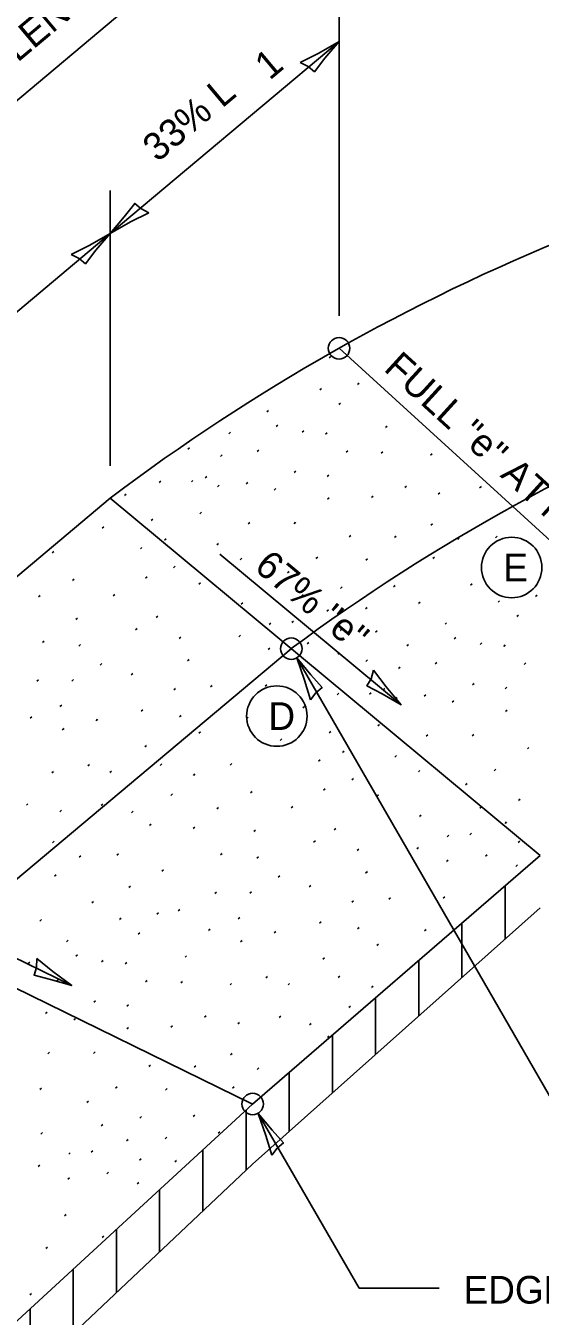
# Model space of a CAD drawing. Extents: x 1875357 to 1890680, y 2257528 to 2269761.
# Drawn here: x 1881772.6 to 1881891.8, y 2263364.7 to 2263663.6 of the extents above; entities that cross this region are included whole.
import ezdxf

# ---------------------------------------------------------------- set-up
doc = ezdxf.new("R2010")
doc.units = 0
for name, color, linetype in [('Design_PR_EOP', 7, 'Continuous'), ('Design_PR_Roadway Dimensions', 7, 'Continuous'), ('Design_PR_Roadway Notes', 7, 'Continuous'), ('Level 24', 7, 'Continuous'), ('Removal_Bituminous', 7, 'Continuous')]:
    doc.layers.add(name, color=color, linetype=linetype)

msp = doc.modelspace()

# ---------------------------------------------------------------- linework, layer by layer
at = {"layer": 'Design_PR_EOP'}
for p, q in [((1881845.18, 2263588.91), (1881936.31, 2263505.88)), ((1881359.37, 2263191.03), (1881792.17, 2263554.19)), ((1881792.17, 2263554.19), (1881891.76, 2263471.45)), ((1881452.52, 2263199.13), (1881834.12, 2263519.33)), ((1881825.17, 2263413.85), (1881698.64, 2263475.71)), ((1881825.17, 2263413.85), (1881891.76, 2263471.45)), ((1881883.64, 2263452.08), (1881883.64, 2263464.44)), ((1881825.17, 2263399.95), (1881891.76, 2263459.31)), ((1881873.64, 2263443.16), (1881873.64, 2263455.79)), ((1881863.64, 2263434.25), (1881863.64, 2263447.14)), ((1881853.64, 2263425.33), (1881853.64, 2263438.48)), ((1881843.64, 2263416.42), (1881843.64, 2263429.83)), ((1881833.64, 2263407.51), (1881833.64, 2263421.19)), ((1881543.64, 2263154.58), (1881825.17, 2263413.85)), ((1881823.64, 2263398.51), (1881823.64, 2263412.45)), ((1881813.64, 2263389.08), (1881813.64, 2263403.24)), ((1881543.64, 2263134.33), (1881825.17, 2263399.95)), ((1881803.64, 2263379.64), (1881803.64, 2263394.03)), ((1881793.64, 2263370.21), (1881793.64, 2263384.82)), ((1881783.64, 2263360.77), (1881783.64, 2263375.61)), ((1881773.64, 2263351.34), (1881773.64, 2263366.4))]:
    msp.add_line(p, q, dxfattribs=at)
for centre, radius, start, end in [((1882077.57, 2263176.19), 473.65, 112.0372, 127.0538), ((1882104.88, 2263154.56), 454.28, 111.0032, 126.5848)]:
    msp.add_arc(centre, radius, start, end, dxfattribs=at)
at = {"layer": 'Design_PR_Roadway Dimensions'}
for p, q in [((1881845.18, 2263767.87), (1881845.18, 2263596.41)), ((1881642.75, 2263539.06), (1881845.18, 2263708.92)), ((1881792.17, 2263615.49), (1881845.18, 2263659.97)), ((1881792.17, 2263625.48), (1881792.17, 2263561.69)), ((1881642.75, 2263490.11), (1881792.17, 2263615.48)), ((1881817.59, 2263541.2), (1881859.54, 2263506.35)), ((1881835.38, 2263517.17), (1881895.07, 2263413.77)), ((1881783.27, 2263441.3), (1881733.59, 2263465.59)), ((1881826.42, 2263411.69), (1881849.8, 2263371.19)), ((1881849.8, 2263371.19), (1881868.36, 2263371.19))]:
    msp.add_line(p, q, dxfattribs=at)
at = {"layer": 'Design_PR_Roadway Notes'}
for centre, radius in [((1881845.18, 2263588.91), 2.5), ((1881885.16, 2263538.13), 7), ((1881834.12, 2263519.33), 2.5), ((1881830.78, 2263503.71), 7), ((1881825.17, 2263413.85), 2.5)]:
    msp.add_circle(centre, radius, dxfattribs=at)
at = {"layer": 'Level 24'}
for points in [[(1881836.18, 2263655.14), (1881838.04, 2263654.19), (1881839.46, 2263652.99), (1881841.91, 2263656.09), (1881845.18, 2263659.97), (1881840.47, 2263657.28)], [(1881801.17, 2263620.31), (1881799.31, 2263621.26), (1881797.89, 2263622.47), (1881795.44, 2263619.36), (1881792.17, 2263615.49), (1881796.88, 2263618.17)], [(1881783.16, 2263610.66), (1881785.02, 2263609.71), (1881786.45, 2263608.5), (1881788.89, 2263611.61), (1881792.17, 2263615.48), (1881787.46, 2263612.8)], [(1881838.56, 2263507.46), (1881839.82, 2263509.13), (1881841.26, 2263510.32), (1881838.63, 2263513.27), (1881835.38, 2263517.17), (1881837.2, 2263512.06)], [(1881853.19, 2263514.34), (1881852.59, 2263512.34), (1881851.65, 2263510.73), (1881855.14, 2263508.87), (1881859.54, 2263506.35), (1881856.06, 2263510.5)], [(1881775.21, 2263447.57), (1881775.09, 2263445.49), (1881774.57, 2263443.69), (1881778.4, 2263442.72), (1881783.27, 2263441.3), (1881778.9, 2263444.51)], [(1881829.61, 2263401.98), (1881830.86, 2263403.65), (1881832.3, 2263404.84), (1881829.67, 2263407.79), (1881826.42, 2263411.69), (1881828.25, 2263406.58)]]:
    msp.add_lwpolyline(points, close=True, dxfattribs=at)
at = {"layer": 'Removal_Bituminous'}
for p, q in [((1881842.92, 2263586.71), (1881843.31, 2263587.03)), ((1881849.43, 2263580.55), (1881849.82, 2263580.87)), ((1881840.75, 2263579.27), (1881841.13, 2263579.59)), ((1881828.48, 2263574.16), (1881828.86, 2263574.48)), ((1881845.11, 2263575.91), (1881845.49, 2263576.23)), ((1881830.62, 2263570.77), (1881831, 2263571.09)), ((1881855.93, 2263570.54), (1881856.31, 2263570.86)), ((1881819.64, 2263569.13), (1881820.03, 2263569.45)), ((1881836.61, 2263569.48), (1881837, 2263569.8)), ((1881842.06, 2263569.01), (1881842.44, 2263569.33)), ((1881810.18, 2263565.53), (1881810.56, 2263565.86)), ((1881826.19, 2263564.98), (1881826.57, 2263565.3)), ((1881846.81, 2263564.85), (1881847.19, 2263565.18)), ((1881854.95, 2263564.6), (1881855.33, 2263564.93)), ((1881817.73, 2263563.88), (1881818.12, 2263564.2)), ((1881866.35, 2263564.13), (1881866.74, 2263564.46)), ((1881814.17, 2263558.92), (1881814.55, 2263559.25)), ((1881834.81, 2263560.12), (1881835.19, 2263560.44)), ((1881842.43, 2263559.21), (1881842.81, 2263559.53)), ((1881803.49, 2263557.82), (1881803.88, 2263558.15)), ((1881810.98, 2263557.94), (1881811.36, 2263558.26)), ((1881817.04, 2263556.85), (1881817.42, 2263557.17)), ((1881823.65, 2263557.49), (1881824.04, 2263557.81)), ((1881830.17, 2263556.08), (1881830.55, 2263556.4)), ((1881860.43, 2263556.64), (1881860.82, 2263556.96)), ((1881877.74, 2263556.58), (1881878.13, 2263556.9)), ((1881795.53, 2263554.79), (1881795.91, 2263555.11)), ((1881842.49, 2263553.94), (1881842.88, 2263554.26)), ((1881852.68, 2263554.34), (1881853.06, 2263554.66)), ((1881868.16, 2263555.13), (1881868.54, 2263555.45)), ((1881812.93, 2263550.6), (1881813.31, 2263550.92)), ((1881790.32, 2263547.24), (1881790.71, 2263547.56)), ((1881801.66, 2263548.99), (1881802.04, 2263549.31)), ((1881824.14, 2263548.22), (1881824.53, 2263548.54)), ((1881834.75, 2263548.28), (1881835.13, 2263548.61)), ((1881866.46, 2263547.95), (1881866.84, 2263548.27)), ((1881804.76, 2263544.45), (1881805.15, 2263544.77)), ((1881847.53, 2263545.26), (1881847.92, 2263545.58)), ((1881858.05, 2263545.1), (1881858.43, 2263545.42)), ((1881872.65, 2263544.59), (1881873.03, 2263544.91)), ((1881881.39, 2263545.04), (1881881.78, 2263545.36)), ((1881778.72, 2263541.53), (1881779.1, 2263541.85)), ((1881799.17, 2263542.42), (1881799.55, 2263542.74)), ((1881816.88, 2263543.39), (1881817.26, 2263543.7)), ((1881806.87, 2263538.08), (1881807.26, 2263538.41)), ((1881822.3, 2263539.94), (1881822.68, 2263540.26)), ((1881839.84, 2263540.21), (1881840.23, 2263540.53)), ((1881851.4, 2263539.81), (1881851.79, 2263540.13)), ((1881866.93, 2263540.21), (1881867.31, 2263540.53)), ((1881884.17, 2263537.56), (1881884.55, 2263537.88)), ((1881783.42, 2263535.09), (1881783.81, 2263535.41)), ((1881800.33, 2263535.68), (1881800.72, 2263536)), ((1881833.22, 2263536.9), (1881833.6, 2263537.22)), ((1881792.88, 2263531.58), (1881793.26, 2263531.9)), ((1881812.72, 2263534.29), (1881813.11, 2263534.6)), ((1881845.49, 2263533.3), (1881845.88, 2263533.63)), ((1881857.81, 2263533.68), (1881858.19, 2263534)), ((1881875.62, 2263534.02), (1881876, 2263534.34)), ((1881775.62, 2263531.35), (1881776, 2263531.67)), ((1881822.54, 2263529.61), (1881822.92, 2263529.94)), ((1881836.52, 2263531.52), (1881836.9, 2263531.84)), ((1881863.58, 2263529.8), (1881863.96, 2263530.12)), ((1881881.99, 2263530.12), (1881882.37, 2263530.44)), ((1881890.68, 2263531.4), (1881891.06, 2263531.72)), ((1881784.24, 2263526.1), (1881784.62, 2263526.42)), ((1881802.81, 2263526.53), (1881803.19, 2263526.85)), ((1881842.37, 2263528.01), (1881842.75, 2263528.33)), ((1881851.33, 2263528.53), (1881851.71, 2263528.85)), ((1881886.35, 2263526.76), (1881886.73, 2263527.08)), ((1881798.06, 2263523.67), (1881798.45, 2263524)), ((1881828.99, 2263524.93), (1881829.37, 2263525.25)), ((1881834.22, 2263525.39), (1881834.6, 2263525.71)), ((1881845.41, 2263523.55), (1881845.79, 2263523.87)), ((1881853.61, 2263523.14), (1881853.99, 2263523.46)), ((1881869.72, 2263525.01), (1881870.1, 2263525.33)), ((1881776.52, 2263520.74), (1881776.9, 2263521.07)), ((1881784.92, 2263519.94), (1881785.3, 2263520.26)), ((1881808.13, 2263521.69), (1881808.51, 2263522.01)), ((1881821.96, 2263522.11), (1881822.34, 2263522.43)), ((1881837.83, 2263520.42), (1881838.22, 2263520.74)), ((1881860.89, 2263519.98), (1881861.27, 2263520.3)), ((1881871.86, 2263521.62), (1881872.25, 2263521.94)), ((1881877.85, 2263520.33), (1881878.24, 2263520.65)), ((1881883.3, 2263519.86), (1881883.68, 2263520.18)), ((1881828.8, 2263519.15), (1881829.18, 2263519.47)), ((1881844.87, 2263518.05), (1881845.26, 2263518.37)), ((1881789.87, 2263515.53), (1881790.25, 2263515.86)), ((1881810.1, 2263516.51), (1881810.48, 2263516.83)), ((1881851.42, 2263516.38), (1881851.8, 2263516.71)), ((1881858.98, 2263514.73), (1881859.36, 2263515.05)), ((1881867.44, 2263515.83), (1881867.82, 2263516.15)), ((1881888.05, 2263515.7), (1881888.43, 2263516.03)), ((1881775.2, 2263511.78), (1881775.58, 2263512.1)), ((1881783.3, 2263511.84), (1881783.68, 2263512.16)), ((1881797.03, 2263513.28), (1881797.42, 2263513.6)), ((1881828.05, 2263510.67), (1881828.43, 2263510.99)), ((1881876.06, 2263510.96), (1881876.44, 2263511.29)), ((1881806.92, 2263509.78), (1881807.3, 2263510.1)), ((1881815.45, 2263510.47), (1881815.83, 2263510.79)), ((1881844.74, 2263508.67), (1881845.12, 2263508.99)), ((1881852.22, 2263508.79), (1881852.61, 2263509.11)), ((1881855.42, 2263509.78), (1881855.8, 2263510.09)), ((1881858.28, 2263507.7), (1881858.66, 2263508.02)), ((1881864.9, 2263508.34), (1881865.28, 2263508.66)), ((1881883.67, 2263510.06), (1881884.05, 2263510.38)), ((1881780.56, 2263505.9), (1881780.95, 2263506.22)), ((1881799.39, 2263504.86), (1881799.77, 2263505.19)), ((1881836.77, 2263505.64), (1881837.15, 2263505.96)), ((1881871.41, 2263506.93), (1881871.79, 2263507.25)), ((1881883.73, 2263504.79), (1881884.12, 2263505.11)), ((1881773.69, 2263503.22), (1881774.07, 2263503.54)), ((1881788.9, 2263502.65), (1881789.28, 2263502.98)), ((1881808.2, 2263503.56), (1881808.59, 2263503.88)), ((1881823.73, 2263503.11), (1881824.11, 2263503.43)), ((1881781.1, 2263500.53), (1881781.49, 2263500.85)), ((1881812.68, 2263499.74), (1881813.06, 2263500.06)), ((1881842.9, 2263499.83), (1881843.28, 2263500.16)), ((1881854.17, 2263501.44), (1881854.55, 2263501.77)), ((1881865.39, 2263499.07), (1881865.77, 2263499.39)), ((1881875.99, 2263499.13), (1881876.38, 2263499.45)), ((1881800.18, 2263496.56), (1881800.56, 2263496.88)), ((1881831.57, 2263498.09), (1881831.95, 2263498.41)), ((1881888.78, 2263496.11), (1881889.16, 2263496.43)), ((1881840.41, 2263493.27), (1881840.79, 2263493.59)), ((1881846.01, 2263495.3), (1881846.39, 2263495.62)), ((1881858.12, 2263494.23), (1881858.5, 2263494.56)), ((1881778.69, 2263490.58), (1881779.07, 2263490.9)), ((1881787, 2263492.21), (1881787.38, 2263492.53)), ((1881792.12, 2263490.62), (1881792.5, 2263490.94)), ((1881803.75, 2263492.3), (1881804.13, 2263492.62)), ((1881811.44, 2263489.98), (1881811.82, 2263490.3)), ((1881819.97, 2263492.38), (1881820.35, 2263492.7)), ((1881863.54, 2263490.78), (1881863.92, 2263491.11)), ((1881881.09, 2263491.06), (1881881.47, 2263491.38)), ((1881848.12, 2263488.93), (1881848.5, 2263489.25)), ((1881874.46, 2263487.75), (1881874.84, 2263488.07)), ((1881806.23, 2263485.34), (1881806.61, 2263485.67)), ((1881824.67, 2263485.94), (1881825.05, 2263486.26)), ((1881841.58, 2263486.53), (1881841.96, 2263486.85)), ((1881853.96, 2263485.13), (1881854.35, 2263485.46)), ((1881886.74, 2263484.15), (1881887.12, 2263484.47)), ((1881772.77, 2263483.08), (1881773.15, 2263483.4)), ((1881780.49, 2263481.57), (1881780.88, 2263481.89)), ((1881790.08, 2263483.02), (1881790.46, 2263483.34)), ((1881797.1, 2263481.33), (1881797.49, 2263481.65)), ((1881816.86, 2263482.2), (1881817.25, 2263482.52)), ((1881834.12, 2263482.43), (1881834.5, 2263482.75)), ((1881877.76, 2263482.37), (1881878.14, 2263482.69)), ((1881801.27, 2263478.37), (1881801.65, 2263478.69)), ((1881863.78, 2263480.46), (1881864.16, 2263480.78)), ((1881883.61, 2263478.86), (1881883.99, 2263479.18)), ((1881811.43, 2263477.64), (1881811.81, 2263477.96)), ((1881825.48, 2263476.95), (1881825.87, 2263477.27)), ((1881844.06, 2263477.38), (1881844.44, 2263477.7)), ((1881870.23, 2263475.78), (1881870.62, 2263476.1)), ((1881875.46, 2263476.23), (1881875.85, 2263476.56)), ((1881778.8, 2263474.39), (1881779.18, 2263474.71)), ((1881839.3, 2263474.52), (1881839.69, 2263474.84)), ((1881849.37, 2263472.54), (1881849.76, 2263472.86)), ((1881863.2, 2263472.96), (1881863.59, 2263473.28)), ((1881886.65, 2263474.4), (1881887.03, 2263474.72)), ((1881784.99, 2263471.03), (1881785.37, 2263471.35)), ((1881793.73, 2263471.48), (1881794.11, 2263471.81)), ((1881817.76, 2263471.59), (1881818.14, 2263471.91)), ((1881826.16, 2263470.78), (1881826.54, 2263471.11)), ((1881870.04, 2263470), (1881870.42, 2263470.32)), ((1881879.08, 2263471.27), (1881879.46, 2263471.59)), ((1881886.12, 2263468.9), (1881886.5, 2263469.22)), ((1881779.27, 2263466.65), (1881779.65, 2263466.97)), ((1881804.15, 2263467.75), (1881804.54, 2263468.07)), ((1881831.11, 2263466.39), (1881831.5, 2263466.71)), ((1881851.34, 2263467.36), (1881851.73, 2263467.68)), ((1881796.5, 2263464), (1881796.88, 2263464.32)), ((1881838.28, 2263464.13), (1881838.66, 2263464.45)), ((1881787.95, 2263460.46), (1881788.34, 2263460.78)), ((1881816.44, 2263462.63), (1881816.83, 2263462.95)), ((1881824.54, 2263462.69), (1881824.92, 2263463.01)), ((1881848.16, 2263460.63), (1881848.55, 2263460.95)), ((1881856.69, 2263461.32), (1881857.07, 2263461.64)), ((1881869.29, 2263461.52), (1881869.68, 2263461.84)), ((1881803.01, 2263457.84), (1881803.39, 2263458.16)), ((1881807.93, 2263458.57), (1881808.31, 2263458.9)), ((1881775.92, 2263456.23), (1881776.3, 2263456.56)), ((1881794.32, 2263456.56), (1881794.71, 2263456.88)), ((1881814.93, 2263454.07), (1881815.31, 2263454.39)), ((1881821.81, 2263456.75), (1881822.19, 2263457.07)), ((1881840.63, 2263455.71), (1881841.01, 2263456.03)), ((1881849.45, 2263454.4), (1881849.83, 2263454.73)), ((1881864.97, 2263453.96), (1881865.35, 2263454.28)), ((1881782.05, 2263451.45), (1881782.44, 2263451.77)), ((1881798.68, 2263453.2), (1881799.07, 2263453.52)), ((1881822.35, 2263451.38), (1881822.73, 2263451.7)), ((1881830.14, 2263453.5), (1881830.52, 2263453.82)), ((1881784.2, 2263448.06), (1881784.58, 2263448.38)), ((1881853.92, 2263450.58), (1881854.3, 2263450.91)), ((1881773.22, 2263446.42), (1881773.6, 2263446.74)), ((1881790.19, 2263446.77), (1881790.57, 2263447.09)), ((1881795.64, 2263446.3), (1881796.02, 2263446.62)), ((1881809.51, 2263447.83), (1881809.89, 2263448.15)), ((1881841.42, 2263447.41), (1881841.8, 2263447.73)), ((1881779.77, 2263442.27), (1881780.16, 2263442.59)), ((1881800.39, 2263442.14), (1881800.77, 2263442.47)), ((1881808.53, 2263441.89), (1881808.91, 2263442.22)), ((1881828.24, 2263443.06), (1881828.62, 2263443.38)), ((1881844.99, 2263443.14), (1881845.38, 2263443.46)), ((1881819.93, 2263441.42), (1881820.31, 2263441.75)), ((1881833.36, 2263441.47), (1881833.74, 2263441.79)), ((1881852.68, 2263440.83), (1881853.07, 2263441.15)), ((1881788.39, 2263437.41), (1881788.78, 2263437.73)), ((1881796, 2263436.5), (1881796.39, 2263436.82)), ((1881847.47, 2263436.19), (1881847.86, 2263436.51)), ((1881777.24, 2263434.78), (1881777.62, 2263435.1)), ((1881783.75, 2263433.37), (1881784.13, 2263433.69)), ((1881814.01, 2263433.93), (1881814.39, 2263434.25)), ((1881831.32, 2263433.87), (1881831.7, 2263434.19)), ((1881796.07, 2263431.23), (1881796.45, 2263431.55)), ((1881806.26, 2263431.63), (1881806.64, 2263431.95)), ((1881821.74, 2263432.42), (1881822.12, 2263432.74)), ((1881838.35, 2263432.18), (1881838.73, 2263432.5)), ((1881842.51, 2263429.22), (1881842.9, 2263429.54)), ((1881777.72, 2263425.51), (1881778.11, 2263425.83)), ((1881788.33, 2263425.57), (1881788.71, 2263425.9)), ((1881820.04, 2263425.24), (1881820.42, 2263425.56)), ((1881801.11, 2263422.55), (1881801.49, 2263422.87)), ((1881811.63, 2263422.39), (1881812.01, 2263422.71)), ((1881826.23, 2263421.87), (1881826.61, 2263422.2)), ((1881775.88, 2263417.23), (1881776.26, 2263417.55)), ((1881793.42, 2263417.5), (1881793.81, 2263417.82)), ((1881804.98, 2263417.09), (1881805.37, 2263417.42)), ((1881820.51, 2263417.5), (1881820.89, 2263417.82)), ((1881786.8, 2263414.18), (1881787.18, 2263414.51)), ((1881799.07, 2263410.59), (1881799.46, 2263410.92)), ((1881811.39, 2263410.96), (1881811.78, 2263411.29)), ((1881776.12, 2263406.9), (1881776.5, 2263407.23)), ((1881790.09, 2263408.81), (1881790.48, 2263409.13)), ((1881817.16, 2263407.09), (1881817.54, 2263407.41)), ((1881795.94, 2263405.3), (1881796.33, 2263405.62)), ((1881804.91, 2263405.82), (1881805.29, 2263406.14)), ((1881782.57, 2263402.22), (1881782.95, 2263402.54)), ((1881787.8, 2263402.68), (1881788.18, 2263403)), ((1881798.98, 2263400.84), (1881799.37, 2263401.16)), ((1881807.19, 2263400.43), (1881807.57, 2263400.74)), ((1881775.54, 2263399.4), (1881775.92, 2263399.72)), ((1881791.41, 2263397.71), (1881791.79, 2263398.03)), ((1881782.37, 2263396.44), (1881782.76, 2263396.76)), ((1881798.45, 2263395.34), (1881798.84, 2263395.66)), ((1881781.63, 2263387.96), (1881782.01, 2263388.28)), ((1881790.35, 2263382.92), (1881790.73, 2263383.24)), ((1881777.31, 2263380.4), (1881777.69, 2263380.72)), ((1881773.54, 2263369.67), (1881773.93, 2263369.99))]:
    msp.add_line(p, q, dxfattribs=at)

# ---------------------------------------------------------------- texts
at = {"layer": 'Design_PR_Roadway Notes'}
for s, rotation, p in [('L  = SUPERELEVATION RUNOFF LENGTH', 39.9997, (1881667.47, 2263568.35)), ('1', 39.9997, (1881829.11, 2263650.85)), ('33% L', 39.9997, (1881803.14, 2263631.86)), ('FULL "e" ATTAINED', 317.663, (1881855.29, 2263583.91)), ('67% "e"', 320.2815, (1881825.27, 2263537.74))]:
    msp.add_text(s, height=6.4, rotation=rotation, dxfattribs=at).set_placement(p)
for s, p in [('E', (1881883.22, 2263534.93)), ('D', (1881828.82, 2263500.51)), ('EDGE BREAKPOINT', (1881874.01, 2263367.62))]:
    msp.add_text(s, height=6.4, dxfattribs=at).set_placement(p)

doc.saveas('drawing.dxf')
